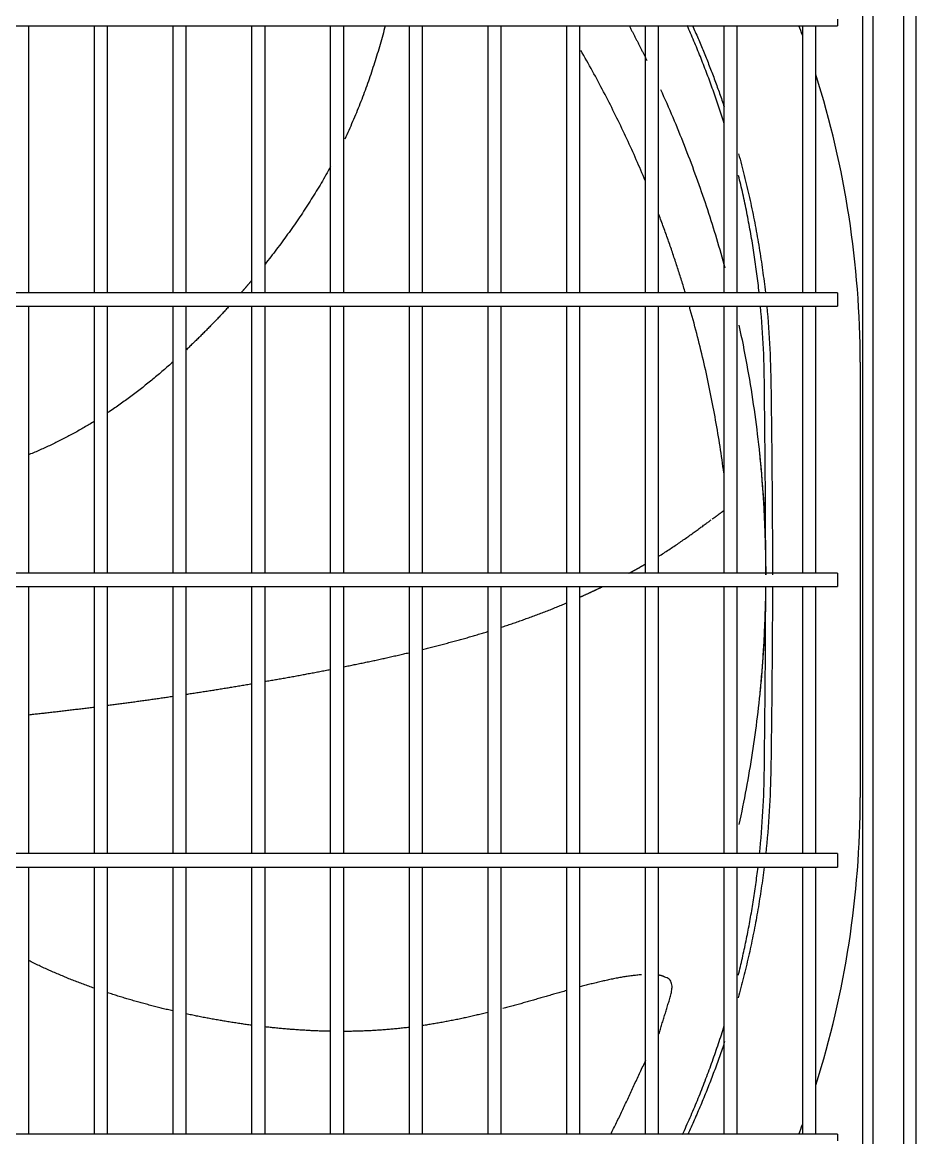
# Model space of a CAD drawing. Header units: millimetres. Extents: x 0 to 504600, y 0 to 118800.
# Drawn here: x 430663.5 to 430930.3, y 47550.8 to 47884 of the extents above; entities that cross this region are included whole.
import ezdxf

# ---------------------------------------------------------------- set-up
doc = ezdxf.new("R2010")
doc.units = ezdxf.units.MM
doc.header["$LTSCALE"] = 200
doc.layers.add('LG-AIRCON', color=240, linetype='Continuous')

# ---------------------------------------------------------------- blocks, each defined once
blk = doc.blocks.new('UXC')
at = {"layer": 'LG-AIRCON', "color": 0}
for p, q in [((371.59, 110.97), (371.59, 650.97)), ((375.12, 650.97), (375.12, 110.97)), ((359.31, 114.82), (359.31, 647.11)), ((362.28, 647.11), (362.28, 114.82)), ((-393.71, 546.5), (351.81, 546.5)), ((110.3, 466.74), (110.3, 546.5)), ((129.8, 546.5), (129.8, 466.74)), ((133.8, 466.74), (133.8, 546.5)), ((153.3, 546.5), (153.3, 466.74)), ((157.3, 466.74), (157.3, 546.5)), ((176.8, 546.5), (176.8, 466.74)), ((180.8, 466.74), (180.8, 546.5)), ((200.3, 546.5), (200.3, 466.74)), ((204.3, 466.74), (204.3, 546.5)), ((223.8, 546.5), (223.8, 466.74)), ((227.8, 466.74), (227.8, 546.5)), ((247.3, 546.5), (247.3, 466.74)), ((251.3, 466.74), (251.3, 546.5)), ((270.8, 546.5), (270.8, 466.75)), ((274.8, 466.75), (274.8, 546.5)), ((294.3, 546.5), (294.3, 466.75)), ((298.3, 466.75), (298.3, 546.5)), ((317.8, 546.5), (317.8, 466.75)), ((321.8, 466.75), (321.8, 546.5)), ((341.3, 546.5), (341.3, 466.75)), ((345.3, 466.75), (345.3, 546.5)), ((351.81, 548.5), (351.81, 546.5)), ((351.81, 466.75), (-393.71, 466.75)), ((351.81, 466.75), (351.81, 464.75)), ((351.81, 464.75), (351.81, 462.75)), ((-393.71, 462.75), (351.81, 462.75)), ((110.3, 383), (110.3, 462.75)), ((129.8, 462.75), (129.8, 383)), ((133.8, 383), (133.8, 462.75)), ((153.3, 462.75), (153.3, 383)), ((157.3, 383), (157.3, 462.75)), ((176.8, 462.75), (176.8, 383)), ((180.8, 383), (180.8, 462.75)), ((200.3, 462.75), (200.3, 383)), ((204.3, 383), (204.3, 462.75)), ((223.8, 462.75), (223.8, 383)), ((227.8, 383), (227.8, 462.75)), ((247.3, 462.75), (247.3, 383)), ((251.3, 383), (251.3, 462.75)), ((270.8, 462.75), (270.8, 383)), ((274.8, 383), (274.8, 462.75)), ((294.3, 462.75), (294.3, 383)), ((298.3, 383), (298.3, 462.75)), ((317.8, 462.75), (317.8, 383)), ((321.8, 383), (321.8, 462.75)), ((341.3, 462.75), (341.3, 383)), ((345.3, 383), (345.3, 462.75)), ((358.55, 446), (358.55, 316)), ((351.81, 383), (-393.71, 383)), ((351.81, 383), (351.81, 381)), ((351.81, 381), (351.81, 379)), ((-393.71, 379), (351.81, 379)), ((110.3, 299.25), (110.3, 379)), ((129.8, 379), (129.8, 299.25)), ((133.8, 299.25), (133.8, 379)), ((153.3, 379), (153.3, 299.25)), ((157.3, 299.25), (157.3, 379)), ((176.8, 379), (176.8, 299.25)), ((180.8, 299.25), (180.8, 379)), ((200.3, 379), (200.3, 299.25)), ((204.3, 299.25), (204.3, 379)), ((223.8, 379), (223.8, 299.25)), ((227.8, 299.25), (227.8, 379)), ((247.3, 379), (247.3, 299.25)), ((251.3, 299.25), (251.3, 379)), ((270.8, 379), (270.8, 299.25)), ((274.8, 299.25), (274.8, 379)), ((294.3, 379), (294.3, 299.25)), ((298.3, 299.25), (298.3, 379)), ((317.8, 379.01), (317.8, 299.26)), ((321.8, 299.26), (321.8, 379.01)), ((341.3, 379), (341.3, 299.25)), ((345.3, 299.25), (345.3, 379)), ((351.81, 299.25), (-393.71, 299.25)), ((351.81, 299.25), (351.81, 297.25)), ((351.81, 297.25), (351.81, 295.25)), ((-393.71, 295.25), (351.81, 295.25)), ((110.3, 215.51), (110.3, 295.26)), ((129.8, 295.26), (129.8, 215.51)), ((133.8, 215.51), (133.8, 295.26)), ((153.3, 295.26), (153.3, 215.51)), ((157.3, 215.51), (157.3, 295.26)), ((176.8, 295.26), (176.8, 215.51)), ((180.8, 215.51), (180.8, 295.26)), ((200.3, 295.26), (200.3, 215.51)), ((204.3, 215.51), (204.3, 295.26)), ((223.8, 295.26), (223.8, 215.51)), ((227.8, 215.51), (227.8, 295.26)), ((247.3, 295.26), (247.3, 215.51)), ((251.3, 215.51), (251.3, 295.26)), ((270.8, 295.25), (270.8, 215.5)), ((274.8, 215.5), (274.8, 295.25)), ((294.3, 295.25), (294.3, 215.5)), ((298.3, 215.5), (298.3, 295.25)), ((317.8, 295.26), (317.8, 215.5)), ((321.8, 215.5), (321.8, 295.26)), ((341.3, 295.25), (341.3, 215.5)), ((345.3, 215.5), (345.3, 295.25)), ((351.81, 215.5), (-393.71, 215.5)), ((351.81, 215.5), (351.81, 213.5))]:
    blk.add_line(p, q, dxfattribs=at)
for points in [[(216.71, 546.48), (216.52, 545.78), (216.33, 545.08), (216.14, 544.39), (215.95, 543.69), (215.75, 542.99), (215.56, 542.3), (215.36, 541.6), (215.16, 540.91), (214.96, 540.22), (214.75, 539.52), (214.55, 538.83), (214.34, 538.14), (214.13, 537.45), (213.91, 536.76), (213.7, 536.07), (213.48, 535.38), (213.26, 534.69), (213.04, 534.01), (212.82, 533.32), (212.59, 532.64), (212.36, 531.95), (212.13, 531.27), (211.9, 530.59), (211.66, 529.91), (211.43, 529.23), (211.18, 528.55), (210.94, 527.87), (210.69, 527.2), (210.45, 526.52), (210.2, 525.85), (209.94, 525.18), (209.68, 524.51), (209.42, 523.84), (209.16, 523.17), (208.9, 522.5), (208.63, 521.84), (208.36, 521.17), (208.09, 520.51), (207.81, 519.85), (207.53, 519.19), (207.25, 518.53), (206.96, 517.87), (206.67, 517.21), (206.38, 516.56), (206.09, 515.91), (205.8, 515.26), (205.5, 514.61), (205.2, 513.96), (204.89, 513.31), (204.59, 512.67)], [(289.51, 546.57), (289.62, 546.36), (289.73, 546.15), (289.84, 545.95), (289.95, 545.74), (290.06, 545.53), (290.17, 545.32), (290.28, 545.12), (290.39, 544.91), (290.5, 544.7), (290.6, 544.49), (290.71, 544.28), (290.82, 544.08), (290.93, 543.87), (291.04, 543.66), (291.15, 543.45), (291.25, 543.24), (291.36, 543.03), (291.47, 542.83), (291.58, 542.62), (291.68, 542.41), (291.79, 542.2), (291.9, 541.99), (292, 541.78), (292.11, 541.57), (292.22, 541.36), (292.32, 541.15), (292.43, 540.95), (292.54, 540.74), (292.64, 540.53), (292.75, 540.32), (292.85, 540.11), (292.96, 539.9), (293.07, 539.69), (293.17, 539.48), (293.28, 539.27), (293.38, 539.06), (293.49, 538.85), (293.59, 538.64), (293.69, 538.43), (293.8, 538.22), (293.9, 538.01), (294.01, 537.8), (294.11, 537.59), (294.22, 537.38), (294.32, 537.17), (294.42, 536.96), (294.53, 536.75), (294.63, 536.54), (294.73, 536.32), (294.84, 536.11)], [(317.96, 517.09), (317.78, 517.7), (317.59, 518.3), (317.4, 518.9), (317.21, 519.5), (317.01, 520.1), (316.82, 520.7), (316.62, 521.3), (316.42, 521.9), (316.23, 522.49), (316.03, 523.09), (315.82, 523.69), (315.62, 524.28), (315.42, 524.88), (315.21, 525.48), (315, 526.07), (314.8, 526.66), (314.59, 527.26), (314.37, 527.85), (314.16, 528.44), (313.95, 529.03), (313.73, 529.63), (313.52, 530.22), (313.3, 530.81), (313.08, 531.4), (312.86, 531.99), (312.63, 532.58), (312.41, 533.16), (312.19, 533.75), (311.96, 534.34), (311.73, 534.93), (311.5, 535.51), (311.27, 536.1), (311.04, 536.68), (310.81, 537.27), (310.57, 537.85), (310.33, 538.43), (310.1, 539.02), (309.86, 539.6), (309.62, 540.18), (309.38, 540.76), (309.13, 541.34), (308.89, 541.92), (308.64, 542.5), (308.4, 543.08), (308.15, 543.66), (307.9, 544.24), (307.65, 544.82), (307.39, 545.39), (307.14, 545.97), (306.88, 546.55)], [(308.45, 546.56), (308.67, 546.08), (308.88, 545.6), (309.09, 545.13), (309.3, 544.65), (309.51, 544.17), (309.71, 543.69), (309.92, 543.21), (310.13, 542.74), (310.33, 542.26), (310.54, 541.78), (310.74, 541.3), (310.94, 540.82), (311.14, 540.33), (311.34, 539.85), (311.54, 539.37), (311.74, 538.89), (311.94, 538.41), (312.13, 537.93), (312.33, 537.44), (312.52, 536.96), (312.72, 536.48), (312.91, 535.99), (313.1, 535.51), (313.29, 535.02), (313.48, 534.54), (313.67, 534.05), (313.86, 533.57), (314.05, 533.08), (314.23, 532.59), (314.42, 532.11), (314.6, 531.62), (314.79, 531.13), (314.97, 530.64), (315.15, 530.15), (315.33, 529.67), (315.51, 529.18), (315.69, 528.69), (315.87, 528.2), (316.05, 527.71), (316.22, 527.22), (316.4, 526.72), (316.57, 526.23), (316.74, 525.74), (316.92, 525.25), (317.09, 524.76), (317.26, 524.26), (317.43, 523.77), (317.6, 523.28), (317.76, 522.78), (317.93, 522.29)], [(294.37, 500.24), (294.04, 501.02), (293.71, 501.79), (293.38, 502.57), (293.05, 503.35), (292.71, 504.13), (292.37, 504.91), (292.03, 505.69), (291.69, 506.47), (291.35, 507.25), (291, 508.03), (290.65, 508.81), (290.3, 509.59), (289.94, 510.37), (289.58, 511.15), (289.23, 511.93), (288.86, 512.71), (288.5, 513.49), (288.13, 514.27), (287.76, 515.05), (287.39, 515.83), (287.02, 516.61), (286.64, 517.39), (286.26, 518.17), (285.88, 518.95), (285.5, 519.73), (285.11, 520.51), (284.72, 521.29), (284.33, 522.07), (283.94, 522.85), (283.54, 523.63), (283.14, 524.41), (282.74, 525.19), (282.34, 525.96), (281.93, 526.74), (281.53, 527.52), (281.11, 528.3), (280.7, 529.07), (280.29, 529.85), (279.87, 530.63), (279.45, 531.41), (279.02, 532.18), (278.6, 532.96), (278.17, 533.73), (277.74, 534.51), (277.31, 535.28), (276.87, 536.06), (276.43, 536.83), (275.99, 537.61), (275.55, 538.38), (275.11, 539.15)], [(298.91, 527.48), (299.38, 526.45), (299.84, 525.42), (300.3, 524.38), (300.76, 523.34), (301.21, 522.31), (301.66, 521.27), (302.11, 520.22), (302.56, 519.18), (303, 518.14), (303.44, 517.09), (303.87, 516.04), (304.3, 515), (304.73, 513.95), (305.15, 512.89), (305.57, 511.84), (305.99, 510.79), (306.4, 509.73), (306.81, 508.68), (307.22, 507.62), (307.62, 506.56), (308.02, 505.5), (308.42, 504.44), (308.81, 503.37), (309.2, 502.31), (309.59, 501.24), (309.97, 500.17), (310.35, 499.11), (310.73, 498.04), (311.1, 496.97), (311.47, 495.89), (311.84, 494.82), (312.2, 493.75), (312.56, 492.67), (312.91, 491.59), (313.26, 490.52), (313.61, 489.44), (313.96, 488.36), (314.3, 487.28), (314.63, 486.19), (314.97, 485.11), (315.3, 484.03), (315.63, 482.94), (315.95, 481.85), (316.27, 480.77), (316.59, 479.68), (316.9, 478.59), (317.21, 477.5), (317.52, 476.41), (317.82, 475.31), (318.12, 474.22)], [(322.22, 508.27), (322.44, 507.46), (322.66, 506.64), (322.88, 505.83), (323.09, 505.01), (323.31, 504.2), (323.52, 503.38), (323.73, 502.56), (323.93, 501.74), (324.13, 500.93), (324.33, 500.1), (324.53, 499.28), (324.73, 498.46), (324.92, 497.64), (325.11, 496.81), (325.3, 495.99), (325.48, 495.16), (325.67, 494.33), (325.85, 493.5), (326.03, 492.67), (326.2, 491.84), (326.37, 491.01), (326.54, 490.18), (326.71, 489.35), (326.88, 488.51), (327.04, 487.68), (327.2, 486.85), (327.36, 486.01), (327.51, 485.18), (327.66, 484.35), (327.81, 483.51), (327.96, 482.68), (328.1, 481.85), (328.24, 481.01), (328.38, 480.18), (328.51, 479.34), (328.64, 478.51), (328.77, 477.67), (328.9, 476.84), (329.03, 476), (329.15, 475.17), (329.27, 474.33), (329.38, 473.5), (329.5, 472.66), (329.61, 471.82), (329.72, 470.99), (329.82, 470.15), (329.93, 469.31), (330.03, 468.48), (330.13, 467.64), (330.22, 466.8)], [(200.37, 504.44), (200.03, 503.82), (199.69, 503.2), (199.34, 502.58), (198.99, 501.96), (198.64, 501.35), (198.29, 500.73), (197.93, 500.12), (197.58, 499.51), (197.22, 498.9), (196.85, 498.3), (196.49, 497.69), (196.12, 497.09), (195.75, 496.49), (195.38, 495.89), (195.01, 495.29), (194.63, 494.69), (194.26, 494.1), (193.88, 493.51), (193.5, 492.91), (193.11, 492.33), (192.73, 491.74), (192.34, 491.15), (191.95, 490.56), (191.56, 489.98), (191.17, 489.4), (190.78, 488.82), (190.38, 488.24), (189.98, 487.66), (189.58, 487.09), (189.18, 486.51), (188.78, 485.94), (188.37, 485.37), (187.97, 484.8), (187.56, 484.23), (187.15, 483.66), (186.74, 483.1), (186.32, 482.54), (185.91, 481.97), (185.49, 481.41), (185.08, 480.85), (184.66, 480.3), (184.24, 479.74), (183.81, 479.18), (183.39, 478.63), (182.96, 478.08), (182.54, 477.53), (182.11, 476.98), (181.68, 476.43), (181.25, 475.88), (180.82, 475.34)], [(328.37, 466.82), (328.29, 467.52), (328.21, 468.22), (328.13, 468.93), (328.05, 469.63), (327.96, 470.33), (327.88, 471.04), (327.79, 471.74), (327.7, 472.44), (327.61, 473.15), (327.51, 473.85), (327.42, 474.55), (327.32, 475.26), (327.22, 475.96), (327.12, 476.66), (327.01, 477.36), (326.91, 478.07), (326.8, 478.77), (326.69, 479.47), (326.58, 480.17), (326.47, 480.87), (326.35, 481.58), (326.24, 482.28), (326.12, 482.98), (326, 483.68), (325.88, 484.38), (325.75, 485.08), (325.63, 485.79), (325.5, 486.49), (325.37, 487.19), (325.23, 487.89), (325.1, 488.59), (324.97, 489.29), (324.83, 489.99), (324.69, 490.69), (324.55, 491.39), (324.4, 492.09), (324.26, 492.79), (324.11, 493.49), (323.96, 494.18), (323.81, 494.88), (323.66, 495.58), (323.5, 496.27), (323.35, 496.97), (323.19, 497.66), (323.03, 498.35), (322.87, 499.05), (322.71, 499.74), (322.54, 500.43), (322.38, 501.12), (322.21, 501.81)], [(306.34, 466.74), (306.2, 467.2), (306.06, 467.66), (305.92, 468.13), (305.78, 468.59), (305.64, 469.05), (305.5, 469.52), (305.35, 469.98), (305.21, 470.44), (305.06, 470.91), (304.92, 471.37), (304.77, 471.84), (304.62, 472.3), (304.47, 472.77), (304.32, 473.24), (304.17, 473.7), (304.02, 474.17), (303.87, 474.63), (303.72, 475.1), (303.57, 475.57), (303.41, 476.03), (303.26, 476.5), (303.1, 476.97), (302.94, 477.43), (302.79, 477.9), (302.63, 478.37), (302.47, 478.84), (302.31, 479.3), (302.15, 479.77), (301.99, 480.24), (301.83, 480.71), (301.66, 481.18), (301.5, 481.65), (301.33, 482.12), (301.17, 482.59), (301, 483.05), (300.84, 483.52), (300.67, 483.99), (300.5, 484.46), (300.33, 484.93), (300.16, 485.4), (299.99, 485.87), (299.81, 486.34), (299.64, 486.81), (299.47, 487.28), (299.29, 487.76), (299.12, 488.23), (298.94, 488.7), (298.76, 489.17), (298.59, 489.64), (298.41, 490.11)], [(176.86, 470.5), (176.8, 470.42), (176.73, 470.35), (176.67, 470.27), (176.6, 470.19), (176.54, 470.12), (176.48, 470.04), (176.41, 469.97), (176.35, 469.89), (176.28, 469.81), (176.22, 469.74), (176.15, 469.66), (176.09, 469.59), (176.03, 469.51), (175.96, 469.44), (175.9, 469.36), (175.83, 469.28), (175.77, 469.21), (175.7, 469.13), (175.64, 469.06), (175.58, 468.98), (175.51, 468.91), (175.45, 468.83), (175.38, 468.75), (175.32, 468.68), (175.25, 468.6), (175.19, 468.53), (175.12, 468.45), (175.06, 468.38), (174.99, 468.3), (174.93, 468.23), (174.86, 468.15), (174.8, 468.08), (174.73, 468), (174.67, 467.92), (174.6, 467.85), (174.54, 467.77), (174.48, 467.7), (174.41, 467.62), (174.35, 467.55), (174.28, 467.47), (174.22, 467.4), (174.15, 467.32), (174.08, 467.25), (174.02, 467.17), (173.95, 467.1), (173.89, 467.02), (173.82, 466.95), (173.76, 466.87), (173.69, 466.8), (173.63, 466.72)], [(170.05, 462.71), (169.8, 462.44), (169.56, 462.17), (169.31, 461.91), (169.06, 461.64), (168.81, 461.37), (168.57, 461.1), (168.32, 460.84), (168.07, 460.57), (167.82, 460.3), (167.57, 460.04), (167.32, 459.77), (167.07, 459.51), (166.82, 459.25), (166.57, 458.98), (166.32, 458.72), (166.07, 458.46), (165.82, 458.19), (165.57, 457.93), (165.32, 457.67), (165.06, 457.41), (164.81, 457.15), (164.56, 456.89), (164.3, 456.63), (164.05, 456.37), (163.79, 456.11), (163.54, 455.85), (163.28, 455.59), (163.03, 455.33), (162.77, 455.07), (162.52, 454.82), (162.26, 454.56), (162, 454.3), (161.74, 454.05), (161.49, 453.79), (161.23, 453.54), (160.97, 453.28), (160.71, 453.03), (160.45, 452.77), (160.19, 452.52), (159.93, 452.27), (159.67, 452.01), (159.41, 451.76), (159.15, 451.51), (158.89, 451.26), (158.62, 451.01), (158.36, 450.76), (158.1, 450.51), (157.83, 450.26), (157.57, 450.01), (157.31, 449.76)], [(317.82, 412.95), (317.69, 413.93), (317.56, 414.92), (317.42, 415.9), (317.28, 416.88), (317.13, 417.87), (316.99, 418.85), (316.84, 419.83), (316.69, 420.82), (316.53, 421.8), (316.38, 422.78), (316.22, 423.77), (316.05, 424.75), (315.89, 425.73), (315.72, 426.72), (315.55, 427.7), (315.38, 428.69), (315.2, 429.68), (315.02, 430.66), (314.84, 431.65), (314.66, 432.64), (314.47, 433.63), (314.28, 434.62), (314.08, 435.61), (313.88, 436.6), (313.68, 437.59), (313.48, 438.58), (313.27, 439.58), (313.06, 440.57), (312.84, 441.57), (312.62, 442.56), (312.4, 443.56), (312.18, 444.56), (311.95, 445.56), (311.71, 446.56), (311.48, 447.56), (311.24, 448.56), (311, 449.57), (310.75, 450.57), (310.5, 451.58), (310.25, 452.59), (309.99, 453.59), (309.73, 454.6), (309.47, 455.61), (309.2, 456.63), (308.93, 457.64), (308.65, 458.65), (308.37, 459.67), (308.09, 460.68), (307.81, 461.7), (307.52, 462.72)], [(330.35, 382.49), (330.35, 384.1), (330.34, 385.71), (330.34, 387.32), (330.33, 388.92), (330.33, 390.53), (330.32, 392.14), (330.31, 393.75), (330.31, 395.35), (330.3, 396.96), (330.29, 398.57), (330.28, 400.18), (330.27, 401.78), (330.26, 403.39), (330.25, 405), (330.24, 406.61), (330.23, 408.21), (330.22, 409.82), (330.21, 411.43), (330.19, 413.03), (330.18, 414.64), (330.17, 416.25), (330.15, 417.85), (330.14, 419.46), (330.12, 421.07), (330.1, 422.68), (330.09, 424.28), (330.07, 425.89), (330.05, 427.5), (330.04, 429.1), (330.02, 430.71), (330.01, 432.32), (329.99, 433.92), (329.97, 435.53), (329.96, 437.14), (329.94, 438.74), (329.92, 440.35), (329.89, 441.96), (329.86, 443.56), (329.82, 445.17), (329.77, 446.77), (329.72, 448.38), (329.65, 449.98), (329.58, 451.59), (329.49, 453.19), (329.4, 454.79), (329.29, 456.39), (329.18, 458), (329.05, 459.6), (328.92, 461.2), (328.77, 462.8)], [(330.64, 462.78), (330.79, 461.18), (330.94, 459.58), (331.07, 457.98), (331.19, 456.38), (331.3, 454.78), (331.4, 453.18), (331.49, 451.58), (331.57, 449.98), (331.64, 448.37), (331.7, 446.77), (331.75, 445.17), (331.8, 443.56), (331.84, 441.96), (331.87, 440.35), (331.89, 438.74), (331.92, 437.14), (331.94, 435.53), (331.96, 433.92), (331.98, 432.32), (331.99, 430.71), (332.01, 429.1), (332.03, 427.5), (332.05, 425.89), (332.07, 424.28), (332.09, 422.68), (332.11, 421.07), (332.12, 419.46), (332.14, 417.86), (332.16, 416.25), (332.17, 414.64), (332.19, 413.04), (332.2, 411.43), (332.22, 409.82), (332.23, 408.22), (332.24, 406.61), (332.25, 405), (332.26, 403.39), (332.27, 401.79), (332.28, 400.18), (332.29, 398.57), (332.3, 396.97), (332.31, 395.36), (332.31, 393.75), (332.32, 392.14), (332.33, 390.54), (332.33, 388.93), (332.34, 387.32), (332.34, 385.71), (332.35, 384.11), (332.35, 382.5)], [(322.31, 457.08), (322.63, 455.61), (322.94, 454.14), (323.25, 452.66), (323.55, 451.19), (323.84, 449.72), (324.12, 448.24), (324.4, 446.76), (324.68, 445.28), (324.94, 443.8), (325.2, 442.32), (325.46, 440.84), (325.7, 439.36), (325.94, 437.87), (326.18, 436.39), (326.41, 434.9), (326.63, 433.42), (326.84, 431.93), (327.05, 430.44), (327.26, 428.95), (327.45, 427.46), (327.64, 425.97), (327.82, 424.48), (328, 422.99), (328.17, 421.49), (328.33, 420), (328.49, 418.51), (328.64, 417.01), (328.79, 415.51), (328.93, 414.02), (329.06, 412.52), (329.19, 411.02), (329.31, 409.53), (329.42, 408.03), (329.53, 406.53), (329.63, 405.03), (329.73, 403.53), (329.81, 402.03), (329.89, 400.53), (329.97, 399.03), (330.03, 397.53), (330.09, 396.02), (330.13, 394.52), (330.18, 393.02), (330.21, 391.52), (330.24, 390.02), (330.27, 388.51), (330.29, 387.01), (330.31, 385.51), (330.33, 384), (330.35, 382.5)], [(153.34, 446.12), (152.97, 445.8), (152.6, 445.47), (152.23, 445.14), (151.86, 444.82), (151.49, 444.49), (151.11, 444.17), (150.74, 443.84), (150.37, 443.52), (149.99, 443.2), (149.61, 442.88), (149.24, 442.56), (148.86, 442.24), (148.48, 441.93), (148.1, 441.61), (147.72, 441.3), (147.34, 440.98), (146.96, 440.67), (146.58, 440.36), (146.19, 440.04), (145.81, 439.73), (145.42, 439.43), (145.04, 439.12), (144.65, 438.81), (144.26, 438.51), (143.88, 438.2), (143.49, 437.9), (143.1, 437.59), (142.71, 437.29), (142.31, 436.99), (141.92, 436.69), (141.53, 436.4), (141.13, 436.1), (140.74, 435.8), (140.34, 435.51), (139.95, 435.22), (139.55, 434.92), (139.15, 434.63), (138.75, 434.34), (138.35, 434.05), (137.95, 433.77), (137.54, 433.48), (137.14, 433.2), (136.74, 432.91), (136.33, 432.63), (135.93, 432.35), (135.52, 432.07), (135.11, 431.79), (134.7, 431.52), (134.29, 431.24), (133.88, 430.97)], [(129.8, 428.35), (129.43, 428.12), (129.06, 427.89), (128.69, 427.66), (128.32, 427.44), (127.94, 427.21), (127.57, 426.99), (127.19, 426.77), (126.82, 426.55), (126.44, 426.33), (126.06, 426.11), (125.69, 425.9), (125.31, 425.68), (124.93, 425.47), (124.55, 425.25), (124.17, 425.04), (123.79, 424.83), (123.4, 424.62), (123.02, 424.42), (122.64, 424.21), (122.25, 424), (121.87, 423.8), (121.48, 423.6), (121.1, 423.39), (120.71, 423.19), (120.32, 423), (119.93, 422.8), (119.54, 422.6), (119.15, 422.41), (118.76, 422.21), (118.37, 422.02), (117.98, 421.83), (117.59, 421.64), (117.2, 421.45), (116.8, 421.27), (116.41, 421.08), (116.01, 420.9), (115.62, 420.71), (115.22, 420.53), (114.82, 420.35), (114.42, 420.17), (114.02, 420), (113.62, 419.82), (113.22, 419.65), (112.82, 419.47), (112.42, 419.3), (112.02, 419.13), (111.62, 418.96), (111.21, 418.8), (110.81, 418.63), (110.41, 418.47)], [(328.46, 418.8), (328.54, 418.03), (328.62, 417.27), (328.69, 416.5), (328.76, 415.74), (328.83, 414.97), (328.9, 414.21), (328.97, 413.45), (329.03, 412.69), (329.1, 411.93), (329.16, 411.16), (329.22, 410.4), (329.28, 409.64), (329.33, 408.88), (329.39, 408.12), (329.44, 407.36), (329.49, 406.6), (329.54, 405.84), (329.59, 405.08), (329.63, 404.32), (329.68, 403.56), (329.72, 402.8), (329.76, 402.05), (329.8, 401.29), (329.84, 400.54), (329.87, 399.78), (329.91, 399.03), (329.94, 398.28), (329.97, 397.54), (330, 396.8), (330.03, 396.06), (330.06, 395.32), (330.08, 394.59), (330.11, 393.87), (330.13, 393.14), (330.15, 392.42), (330.17, 391.71), (330.19, 390.99), (330.21, 390.28), (330.23, 389.57), (330.24, 388.87), (330.26, 388.16), (330.27, 387.46), (330.29, 386.75), (330.3, 386.05), (330.31, 385.37), (330.32, 384.7), (330.33, 384.07), (330.34, 383.49), (330.35, 382.98), (330.35, 382.53)], [(314.37, 399.17), (314.47, 399.24), (314.56, 399.3), (314.66, 399.37), (314.75, 399.44), (314.84, 399.5), (314.93, 399.57), (315.02, 399.63), (315.1, 399.69), (315.19, 399.76), (315.27, 399.82), (315.36, 399.88), (315.44, 399.94), (315.52, 400), (315.6, 400.06), (315.68, 400.12), (315.76, 400.18), (315.84, 400.24), (315.91, 400.3), (315.99, 400.36), (316.06, 400.42), (316.14, 400.47), (316.21, 400.53), (316.28, 400.58), (316.35, 400.64), (316.42, 400.69), (316.48, 400.74), (316.55, 400.79), (316.62, 400.84), (316.68, 400.89), (316.74, 400.94), (316.81, 400.98), (316.87, 401.03), (316.93, 401.07), (316.99, 401.11), (317.05, 401.15), (317.1, 401.19), (317.16, 401.23), (317.21, 401.27), (317.27, 401.3), (317.32, 401.34), (317.37, 401.38), (317.43, 401.41), (317.48, 401.45), (317.53, 401.48), (317.58, 401.52), (317.62, 401.55), (317.67, 401.59), (317.72, 401.63), (317.76, 401.66), (317.81, 401.7)], [(298.3, 388.05), (298.7, 388.29), (299.09, 388.53), (299.48, 388.78), (299.87, 389.02), (300.25, 389.27), (300.63, 389.51), (301.01, 389.76), (301.39, 390), (301.77, 390.25), (302.14, 390.49), (302.51, 390.74), (302.88, 390.99), (303.25, 391.23), (303.61, 391.48), (303.97, 391.72), (304.32, 391.96), (304.67, 392.21), (305.02, 392.45), (305.37, 392.69), (305.72, 392.93), (306.06, 393.17), (306.4, 393.41), (306.73, 393.65), (307.06, 393.88), (307.38, 394.11), (307.7, 394.34), (308.02, 394.57), (308.34, 394.8), (308.66, 395.03), (308.97, 395.25), (309.26, 395.46), (309.56, 395.68), (309.85, 395.89), (310.15, 396.1), (310.44, 396.32), (310.72, 396.52), (310.98, 396.71), (311.24, 396.9), (311.52, 397.1), (311.79, 397.3), (312.05, 397.48), (312.28, 397.65), (312.51, 397.82), (312.77, 398.01), (313.02, 398.19), (313.23, 398.34), (313.43, 398.49), (313.65, 398.65), (313.87, 398.81), (314.09, 398.96)], [(289.45, 382.98), (289.55, 383.03), (289.65, 383.08), (289.75, 383.14), (289.84, 383.19), (289.94, 383.24), (290.04, 383.3), (290.14, 383.35), (290.24, 383.4), (290.34, 383.46), (290.43, 383.51), (290.53, 383.56), (290.63, 383.62), (290.73, 383.67), (290.83, 383.72), (290.93, 383.78), (291.03, 383.83), (291.12, 383.88), (291.22, 383.94), (291.32, 383.99), (291.42, 384.05), (291.52, 384.1), (291.62, 384.15), (291.71, 384.21), (291.81, 384.26), (291.91, 384.32), (292.01, 384.37), (292.11, 384.42), (292.2, 384.48), (292.3, 384.53), (292.4, 384.59), (292.5, 384.64), (292.59, 384.7), (292.69, 384.75), (292.79, 384.81), (292.88, 384.86), (292.98, 384.91), (293.08, 384.97), (293.17, 385.02), (293.27, 385.08), (293.37, 385.13), (293.46, 385.19), (293.56, 385.24), (293.65, 385.29), (293.75, 385.35), (293.84, 385.4), (293.94, 385.46), (294.03, 385.51), (294.13, 385.57), (294.22, 385.62), (294.32, 385.68)], [(274.76, 375.82), (274.9, 375.88), (275.03, 375.94), (275.17, 376), (275.31, 376.07), (275.45, 376.13), (275.59, 376.19), (275.73, 376.25), (275.87, 376.32), (276.01, 376.38), (276.15, 376.44), (276.29, 376.51), (276.43, 376.57), (276.57, 376.63), (276.7, 376.7), (276.84, 376.76), (276.98, 376.82), (277.12, 376.89), (277.26, 376.95), (277.4, 377.01), (277.54, 377.08), (277.68, 377.14), (277.82, 377.21), (277.96, 377.27), (278.1, 377.33), (278.24, 377.4), (278.37, 377.46), (278.51, 377.53), (278.65, 377.59), (278.79, 377.66), (278.92, 377.72), (279.06, 377.78), (279.2, 377.85), (279.34, 377.91), (279.47, 377.98), (279.61, 378.04), (279.74, 378.1), (279.88, 378.17), (280.01, 378.23), (280.15, 378.3), (280.28, 378.36), (280.42, 378.42), (280.55, 378.49), (280.69, 378.55), (280.82, 378.62), (280.95, 378.68), (281.09, 378.74), (281.22, 378.81), (281.35, 378.87), (281.49, 378.94), (281.62, 379)], [(330.3, 378.77), (330.29, 378.16), (330.27, 377.54), (330.26, 376.93), (330.25, 376.31), (330.23, 375.69), (330.22, 375.08), (330.2, 374.45), (330.19, 373.83), (330.17, 373.2), (330.15, 372.58), (330.13, 371.95), (330.11, 371.31), (330.09, 370.68), (330.07, 370.04), (330.05, 369.4), (330.02, 368.76), (330, 368.11), (329.97, 367.46), (329.94, 366.81), (329.91, 366.15), (329.88, 365.5), (329.85, 364.84), (329.82, 364.18), (329.79, 363.52), (329.75, 362.86), (329.72, 362.2), (329.68, 361.53), (329.64, 360.87), (329.6, 360.2), (329.56, 359.54), (329.52, 358.87), (329.48, 358.21), (329.43, 357.54), (329.39, 356.88), (329.34, 356.21), (329.29, 355.55), (329.24, 354.88), (329.19, 354.22), (329.13, 353.55), (329.08, 352.89), (329.02, 352.22), (328.97, 351.56), (328.91, 350.89), (328.85, 350.22), (328.79, 349.55), (328.73, 348.89), (328.66, 348.22), (328.6, 347.55), (328.53, 346.88), (328.46, 346.21)], [(328.48, 299.23), (328.64, 300.81), (328.79, 302.39), (328.93, 303.97), (329.06, 305.55), (329.19, 307.13), (329.3, 308.72), (329.4, 310.3), (329.5, 311.88), (329.58, 313.47), (329.65, 315.05), (329.72, 316.64), (329.77, 318.22), (329.82, 319.81), (329.86, 321.39), (329.89, 322.98), (329.92, 324.57), (329.94, 326.16), (329.96, 327.74), (329.97, 329.33), (329.99, 330.92), (330, 332.5), (330.02, 334.09), (330.04, 335.68), (330.05, 337.27), (330.07, 338.85), (330.08, 340.44), (330.1, 342.03), (330.12, 343.61), (330.13, 345.2), (330.15, 346.79), (330.16, 348.38), (330.18, 349.96), (330.19, 351.55), (330.2, 353.14), (330.22, 354.72), (330.23, 356.31), (330.24, 357.9), (330.25, 359.49), (330.26, 361.07), (330.27, 362.66), (330.28, 364.25), (330.29, 365.83), (330.3, 367.42), (330.3, 369.01), (330.31, 370.6), (330.32, 372.18), (330.32, 373.77), (330.33, 375.36), (330.34, 376.95), (330.34, 378.53)], [(332.34, 379), (332.34, 377.4), (332.33, 375.81), (332.33, 374.21), (332.32, 372.61), (332.31, 371.02), (332.31, 369.42), (332.3, 367.83), (332.29, 366.23), (332.28, 364.63), (332.27, 363.04), (332.26, 361.44), (332.25, 359.85), (332.24, 358.25), (332.23, 356.65), (332.21, 355.06), (332.2, 353.46), (332.19, 351.87), (332.17, 350.27), (332.16, 348.67), (332.14, 347.08), (332.12, 345.48), (332.11, 343.89), (332.09, 342.29), (332.07, 340.69), (332.05, 339.1), (332.03, 337.5), (332.01, 335.91), (331.99, 334.31), (331.98, 332.71), (331.96, 331.12), (331.94, 329.52), (331.92, 327.93), (331.9, 326.33), (331.87, 324.74), (331.84, 323.14), (331.8, 321.54), (331.76, 319.95), (331.71, 318.35), (331.65, 316.76), (331.58, 315.16), (331.5, 313.57), (331.41, 311.97), (331.31, 310.38), (331.2, 308.79), (331.08, 307.19), (330.95, 305.6), (330.81, 304.01), (330.66, 302.41), (330.5, 300.82), (330.34, 299.23)], [(251.29, 366.84), (251.7, 366.98), (252.1, 367.11), (252.5, 367.24), (252.91, 367.37), (253.31, 367.51), (253.71, 367.64), (254.11, 367.78), (254.51, 367.91), (254.9, 368.05), (255.3, 368.18), (255.7, 368.32), (256.09, 368.46), (256.48, 368.59), (256.88, 368.73), (257.27, 368.87), (257.66, 369.01), (258.05, 369.15), (258.44, 369.29), (258.84, 369.43), (259.23, 369.57), (259.62, 369.71), (260.01, 369.86), (260.41, 370), (260.8, 370.15), (261.2, 370.29), (261.59, 370.44), (261.99, 370.59), (262.39, 370.74), (262.79, 370.89), (263.19, 371.04), (263.58, 371.19), (263.98, 371.35), (264.37, 371.5), (264.76, 371.65), (265.15, 371.8), (265.54, 371.96), (265.92, 372.11), (266.31, 372.26), (266.69, 372.41), (267.07, 372.57), (267.45, 372.72), (267.83, 372.87), (268.2, 373.03), (268.58, 373.18), (268.96, 373.34), (269.33, 373.49), (269.71, 373.65), (270.08, 373.8), (270.45, 373.96), (270.82, 374.11)], [(330.28, 375.42), (330.25, 374.06), (330.22, 372.7), (330.18, 371.34), (330.13, 369.98), (330.08, 368.62), (330.02, 367.26), (329.96, 365.9), (329.89, 364.54), (329.82, 363.18), (329.74, 361.82), (329.66, 360.46), (329.57, 359.1), (329.47, 357.74), (329.38, 356.39), (329.27, 355.03), (329.16, 353.67), (329.05, 352.31), (328.93, 350.96), (328.8, 349.6), (328.67, 348.25), (328.54, 346.89), (328.39, 345.54), (328.25, 344.19), (328.1, 342.83), (327.94, 341.48), (327.78, 340.13), (327.61, 338.78), (327.44, 337.43), (327.26, 336.08), (327.08, 334.73), (326.89, 333.38), (326.69, 332.03), (326.49, 330.69), (326.29, 329.34), (326.08, 328), (325.87, 326.65), (325.65, 325.31), (325.42, 323.97), (325.19, 322.62), (324.96, 321.28), (324.71, 319.94), (324.47, 318.6), (324.22, 317.27), (323.96, 315.93), (323.7, 314.59), (323.43, 313.26), (323.16, 311.92), (322.88, 310.59), (322.6, 309.26), (322.31, 307.93)], [(227.81, 360.23), (228.2, 360.33), (228.59, 360.42), (228.98, 360.52), (229.37, 360.62), (229.77, 360.72), (230.16, 360.82), (230.55, 360.91), (230.95, 361.01), (231.35, 361.12), (231.74, 361.22), (232.14, 361.32), (232.54, 361.42), (232.94, 361.53), (233.35, 361.63), (233.75, 361.73), (234.15, 361.84), (234.55, 361.94), (234.94, 362.05), (235.34, 362.15), (235.73, 362.26), (236.12, 362.36), (236.51, 362.47), (236.9, 362.57), (237.29, 362.68), (237.68, 362.78), (238.07, 362.89), (238.45, 363), (238.84, 363.1), (239.22, 363.21), (239.6, 363.32), (239.99, 363.43), (240.37, 363.53), (240.75, 363.64), (241.13, 363.75), (241.52, 363.86), (241.9, 363.97), (242.28, 364.08), (242.66, 364.19), (243.03, 364.3), (243.41, 364.41), (243.79, 364.52), (244.17, 364.63), (244.55, 364.75), (244.93, 364.86), (245.32, 364.97), (245.7, 365.09), (246.08, 365.21), (246.47, 365.32), (246.86, 365.44), (247.24, 365.56)], [(204.32, 355.05), (204.72, 355.13), (205.11, 355.21), (205.51, 355.29), (205.9, 355.37), (206.3, 355.45), (206.69, 355.53), (207.08, 355.61), (207.47, 355.69), (207.86, 355.77), (208.24, 355.85), (208.63, 355.93), (209.02, 356.01), (209.4, 356.09), (209.79, 356.17), (210.17, 356.25), (210.56, 356.33), (210.95, 356.41), (211.33, 356.49), (211.72, 356.57), (212.1, 356.66), (212.48, 356.74), (212.87, 356.82), (213.25, 356.9), (213.63, 356.98), (214.02, 357.07), (214.4, 357.15), (214.79, 357.23), (215.17, 357.32), (215.56, 357.4), (215.95, 357.49), (216.34, 357.57), (216.73, 357.66), (217.12, 357.75), (217.52, 357.83), (217.91, 357.92), (218.31, 358.01), (218.71, 358.1), (219.1, 358.19), (219.5, 358.28), (219.89, 358.37), (220.28, 358.46), (220.67, 358.54), (221.06, 358.63), (221.45, 358.72), (221.83, 358.81), (222.22, 358.9), (222.6, 358.99), (222.98, 359.08), (223.37, 359.17), (223.75, 359.26)], [(180.8, 350.67), (181.19, 350.74), (181.57, 350.81), (181.96, 350.87), (182.34, 350.94), (182.73, 351.01), (183.11, 351.07), (183.5, 351.14), (183.88, 351.21), (184.27, 351.28), (184.65, 351.35), (185.04, 351.42), (185.43, 351.49), (185.82, 351.55), (186.21, 351.62), (186.61, 351.7), (187, 351.77), (187.4, 351.84), (187.8, 351.91), (188.2, 351.98), (188.6, 352.05), (189, 352.13), (189.4, 352.2), (189.8, 352.27), (190.2, 352.35), (190.59, 352.42), (190.99, 352.49), (191.38, 352.56), (191.78, 352.64), (192.17, 352.71), (192.56, 352.78), (192.95, 352.85), (193.33, 352.93), (193.72, 353), (194.11, 353.07), (194.5, 353.14), (194.88, 353.22), (195.27, 353.29), (195.66, 353.36), (196.04, 353.44), (196.43, 353.51), (196.82, 353.58), (197.2, 353.66), (197.59, 353.73), (197.97, 353.8), (198.36, 353.88), (198.74, 353.95), (199.13, 354.03), (199.51, 354.1), (199.9, 354.18), (200.29, 354.25)], [(157.31, 346.86), (157.7, 346.92), (158.08, 346.98), (158.47, 347.03), (158.86, 347.09), (159.25, 347.15), (159.63, 347.21), (160.02, 347.27), (160.41, 347.33), (160.8, 347.39), (161.19, 347.45), (161.57, 347.51), (161.96, 347.57), (162.35, 347.63), (162.74, 347.69), (163.13, 347.75), (163.52, 347.82), (163.91, 347.88), (164.3, 347.94), (164.69, 348), (165.08, 348.06), (165.47, 348.12), (165.86, 348.19), (166.25, 348.25), (166.64, 348.31), (167.03, 348.37), (167.42, 348.44), (167.81, 348.5), (168.2, 348.56), (168.59, 348.62), (168.98, 348.69), (169.37, 348.75), (169.76, 348.81), (170.15, 348.88), (170.54, 348.94), (170.93, 349.01), (171.33, 349.07), (171.72, 349.14), (172.11, 349.2), (172.5, 349.26), (172.89, 349.33), (173.28, 349.39), (173.67, 349.46), (174.07, 349.52), (174.46, 349.59), (174.85, 349.66), (175.24, 349.72), (175.63, 349.79), (176.02, 349.85), (176.42, 349.92), (176.81, 349.99)], [(133.8, 343.55), (134.18, 343.6), (134.56, 343.65), (134.95, 343.7), (135.33, 343.75), (135.71, 343.8), (136.1, 343.85), (136.48, 343.9), (136.87, 343.96), (137.25, 344.01), (137.64, 344.06), (138.03, 344.11), (138.41, 344.16), (138.8, 344.21), (139.19, 344.26), (139.57, 344.32), (139.96, 344.37), (140.35, 344.42), (140.74, 344.47), (141.13, 344.53), (141.52, 344.58), (141.91, 344.63), (142.3, 344.69), (142.69, 344.74), (143.08, 344.8), (143.47, 344.85), (143.86, 344.91), (144.25, 344.96), (144.64, 345.01), (145.03, 345.07), (145.42, 345.12), (145.81, 345.18), (146.21, 345.23), (146.6, 345.29), (146.99, 345.34), (147.38, 345.4), (147.78, 345.46), (148.17, 345.51), (148.56, 345.57), (148.96, 345.62), (149.35, 345.68), (149.75, 345.74), (150.14, 345.8), (150.54, 345.85), (150.93, 345.91), (151.33, 345.97), (151.72, 346.03), (152.12, 346.08), (152.51, 346.14), (152.91, 346.2), (153.3, 346.26)], [(110.27, 340.75), (110.64, 340.79), (111.02, 340.83), (111.39, 340.88), (111.77, 340.92), (112.14, 340.96), (112.52, 341), (112.9, 341.04), (113.28, 341.08), (113.66, 341.12), (114.04, 341.17), (114.42, 341.21), (114.8, 341.25), (115.18, 341.3), (115.57, 341.34), (115.95, 341.39), (116.33, 341.43), (116.72, 341.47), (117.11, 341.52), (117.49, 341.56), (117.88, 341.6), (118.27, 341.65), (118.66, 341.69), (119.05, 341.74), (119.44, 341.79), (119.83, 341.83), (120.22, 341.88), (120.61, 341.92), (121.01, 341.97), (121.4, 342.02), (121.79, 342.06), (122.19, 342.11), (122.58, 342.16), (122.98, 342.2), (123.37, 342.25), (123.77, 342.3), (124.17, 342.35), (124.57, 342.39), (124.97, 342.44), (125.37, 342.49), (125.76, 342.54), (126.17, 342.59), (126.57, 342.64), (126.97, 342.69), (127.37, 342.74), (127.77, 342.79), (128.17, 342.84), (128.58, 342.89), (128.98, 342.94), (129.39, 342.99), (129.79, 343.04)], [(329.87, 295.21), (329.77, 294.42), (329.67, 293.62), (329.56, 292.83), (329.46, 292.04), (329.35, 291.25), (329.24, 290.45), (329.12, 289.66), (329.01, 288.87), (328.89, 288.08), (328.77, 287.29), (328.65, 286.5), (328.52, 285.72), (328.39, 284.93), (328.26, 284.14), (328.13, 283.35), (328, 282.57), (327.86, 281.78), (327.72, 281), (327.58, 280.21), (327.44, 279.43), (327.29, 278.65), (327.14, 277.87), (326.99, 277.08), (326.84, 276.3), (326.68, 275.52), (326.53, 274.74), (326.37, 273.96), (326.21, 273.18), (326.04, 272.4), (325.88, 271.63), (325.71, 270.85), (325.54, 270.07), (325.36, 269.3), (325.19, 268.52), (325.01, 267.75), (324.83, 266.97), (324.65, 266.2), (324.46, 265.42), (324.27, 264.65), (324.08, 263.88), (323.89, 263.11), (323.7, 262.34), (323.5, 261.57), (323.3, 260.8), (323.1, 260.03), (322.9, 259.26), (322.7, 258.49), (322.49, 257.72), (322.28, 256.96), (322.07, 256.19)], [(322.15, 262.96), (322.31, 263.6), (322.46, 264.23), (322.61, 264.87), (322.76, 265.51), (322.91, 266.14), (323.06, 266.78), (323.21, 267.42), (323.35, 268.06), (323.5, 268.7), (323.64, 269.34), (323.78, 269.98), (323.92, 270.62), (324.06, 271.26), (324.19, 271.9), (324.32, 272.54), (324.46, 273.18), (324.59, 273.82), (324.72, 274.46), (324.85, 275.11), (324.97, 275.75), (325.1, 276.39), (325.22, 277.04), (325.34, 277.68), (325.46, 278.32), (325.58, 278.97), (325.7, 279.61), (325.81, 280.26), (325.93, 280.91), (326.04, 281.55), (326.15, 282.2), (326.26, 282.85), (326.36, 283.49), (326.47, 284.14), (326.57, 284.79), (326.68, 285.44), (326.78, 286.09), (326.88, 286.74), (326.98, 287.39), (327.07, 288.04), (327.17, 288.69), (327.26, 289.34), (327.35, 289.99), (327.44, 290.64), (327.53, 291.29), (327.62, 291.95), (327.7, 292.6), (327.79, 293.25), (327.87, 293.91), (327.95, 294.56), (328.03, 295.22)], [(129.8, 259.07), (129.4, 259.21), (129, 259.35), (128.6, 259.49), (128.2, 259.64), (127.8, 259.78), (127.41, 259.93), (127.01, 260.08), (126.61, 260.22), (126.21, 260.37), (125.81, 260.52), (125.42, 260.67), (125.02, 260.82), (124.62, 260.98), (124.23, 261.13), (123.83, 261.28), (123.44, 261.44), (123.04, 261.59), (122.65, 261.75), (122.25, 261.91), (121.86, 262.07), (121.46, 262.23), (121.07, 262.39), (120.68, 262.55), (120.29, 262.71), (119.89, 262.88), (119.5, 263.04), (119.11, 263.21), (118.72, 263.37), (118.33, 263.54), (117.94, 263.71), (117.55, 263.88), (117.16, 264.05), (116.77, 264.22), (116.39, 264.39), (116, 264.57), (115.61, 264.74), (115.22, 264.92), (114.84, 265.09), (114.45, 265.27), (114.07, 265.45), (113.68, 265.63), (113.3, 265.81), (112.91, 265.99), (112.53, 266.17), (112.15, 266.36), (111.77, 266.54), (111.38, 266.73), (111, 266.91), (110.62, 267.1), (110.24, 267.29)], [(293.22, 263.08), (292.87, 263.04), (292.52, 263.01), (292.17, 262.98), (291.82, 262.94), (291.46, 262.9), (291.11, 262.86), (290.75, 262.82), (290.4, 262.77), (290.04, 262.73), (289.68, 262.68), (289.32, 262.63), (288.96, 262.58), (288.6, 262.52), (288.23, 262.47), (287.87, 262.41), (287.5, 262.35), (287.14, 262.29), (286.77, 262.22), (286.4, 262.15), (286.03, 262.09), (285.66, 262.02), (285.29, 261.94), (284.92, 261.87), (284.55, 261.8), (284.17, 261.72), (283.8, 261.64), (283.42, 261.56), (283.05, 261.48), (282.67, 261.4), (282.3, 261.31), (281.92, 261.23), (281.55, 261.14), (281.17, 261.05), (280.79, 260.97), (280.42, 260.88), (280.04, 260.78), (279.67, 260.69), (279.29, 260.6), (278.91, 260.51), (278.54, 260.41), (278.16, 260.32), (277.78, 260.22), (277.41, 260.13), (277.03, 260.03), (276.66, 259.93), (276.29, 259.83), (275.91, 259.73), (275.54, 259.64), (275.17, 259.54), (274.79, 259.44)], [(300.16, 262.4), (300.13, 262.42), (300.1, 262.43), (300.07, 262.45), (300.04, 262.46), (300.01, 262.48), (299.97, 262.49), (299.94, 262.51), (299.91, 262.52), (299.88, 262.53), (299.85, 262.55), (299.82, 262.56), (299.79, 262.57), (299.76, 262.58), (299.73, 262.59), (299.7, 262.61), (299.67, 262.62), (299.64, 262.63), (299.61, 262.64), (299.58, 262.65), (299.55, 262.66), (299.52, 262.67), (299.48, 262.68), (299.45, 262.7), (299.41, 262.71), (299.38, 262.72), (299.34, 262.73), (299.3, 262.74), (299.26, 262.76), (299.21, 262.77), (299.17, 262.78), (299.13, 262.79), (299.08, 262.81), (299.04, 262.82), (298.99, 262.83), (298.95, 262.84), (298.91, 262.85), (298.87, 262.86), (298.82, 262.87), (298.78, 262.88), (298.74, 262.89), (298.7, 262.9), (298.66, 262.91), (298.62, 262.92), (298.58, 262.93), (298.54, 262.93), (298.49, 262.94), (298.45, 262.95), (298.41, 262.96), (298.36, 262.97), (298.32, 262.97)], [(298.34, 245.07), (298.46, 245.43), (298.57, 245.78), (298.68, 246.15), (298.79, 246.51), (298.89, 246.87), (299, 247.24), (299.11, 247.6), (299.22, 247.97), (299.33, 248.33), (299.44, 248.7), (299.56, 249.06), (299.67, 249.42), (299.79, 249.78), (299.9, 250.15), (300.02, 250.51), (300.13, 250.87), (300.25, 251.23), (300.36, 251.6), (300.47, 251.96), (300.59, 252.32), (300.7, 252.69), (300.81, 253.05), (300.92, 253.42), (301.02, 253.78), (301.13, 254.15), (301.24, 254.51), (301.35, 254.88), (301.46, 255.24), (301.56, 255.61), (301.67, 255.97), (301.78, 256.34), (301.89, 256.7), (301.99, 257.07), (302.08, 257.44), (302.16, 257.81), (302.24, 258.18), (302.29, 258.55), (302.34, 258.93), (302.36, 259.31), (302.35, 259.69), (302.32, 260.07), (302.24, 260.44), (302.13, 260.8), (301.97, 261.15), (301.76, 261.46), (301.51, 261.73), (301.21, 261.95), (300.87, 262.13), (300.52, 262.27), (300.16, 262.4)], [(153.29, 252.28), (152.89, 252.38), (152.5, 252.47), (152.1, 252.56), (151.71, 252.66), (151.31, 252.75), (150.92, 252.85), (150.52, 252.94), (150.13, 253.04), (149.74, 253.14), (149.34, 253.23), (148.95, 253.33), (148.56, 253.43), (148.16, 253.53), (147.77, 253.63), (147.38, 253.73), (146.99, 253.84), (146.6, 253.94), (146.2, 254.04), (145.81, 254.15), (145.42, 254.25), (145.03, 254.36), (144.64, 254.46), (144.25, 254.57), (143.86, 254.68), (143.47, 254.78), (143.08, 254.89), (142.69, 255), (142.3, 255.11), (141.91, 255.22), (141.52, 255.33), (141.13, 255.45), (140.74, 255.56), (140.35, 255.67), (139.97, 255.79), (139.58, 255.9), (139.19, 256.02), (138.8, 256.13), (138.42, 256.25), (138.03, 256.37), (137.64, 256.49), (137.26, 256.61), (136.87, 256.73), (136.48, 256.85), (136.1, 256.97), (135.71, 257.09), (135.33, 257.21), (134.94, 257.34), (134.56, 257.46), (134.17, 257.59), (133.79, 257.71)], [(270.79, 258.33), (270.41, 258.23), (270.03, 258.12), (269.65, 258.01), (269.27, 257.9), (268.89, 257.8), (268.51, 257.69), (268.13, 257.58), (267.76, 257.47), (267.38, 257.36), (267, 257.25), (266.62, 257.14), (266.24, 257.04), (265.86, 256.93), (265.49, 256.82), (265.11, 256.71), (264.73, 256.6), (264.35, 256.49), (263.97, 256.38), (263.6, 256.27), (263.22, 256.16), (262.84, 256.05), (262.46, 255.94), (262.08, 255.84), (261.7, 255.73), (261.32, 255.62), (260.95, 255.51), (260.57, 255.4), (260.19, 255.29), (259.81, 255.18), (259.43, 255.08), (259.05, 254.97), (258.67, 254.86), (258.29, 254.75), (257.91, 254.65), (257.53, 254.54), (257.15, 254.43), (256.77, 254.33), (256.39, 254.22), (256.01, 254.11), (255.63, 254.01), (255.25, 253.9), (254.86, 253.8), (254.48, 253.69), (254.1, 253.59), (253.72, 253.48), (253.34, 253.38), (252.96, 253.28), (252.58, 253.18), (252.19, 253.07), (251.81, 252.97)], [(176.78, 248), (176.38, 248.06), (175.99, 248.11), (175.6, 248.16), (175.2, 248.22), (174.81, 248.27), (174.42, 248.33), (174.03, 248.38), (173.63, 248.44), (173.24, 248.5), (172.85, 248.56), (172.46, 248.62), (172.06, 248.67), (171.67, 248.73), (171.28, 248.8), (170.89, 248.86), (170.5, 248.92), (170.11, 248.98), (169.72, 249.04), (169.33, 249.11), (168.94, 249.17), (168.54, 249.24), (168.15, 249.3), (167.76, 249.37), (167.37, 249.44), (166.98, 249.5), (166.6, 249.57), (166.21, 249.64), (165.82, 249.71), (165.43, 249.78), (165.04, 249.85), (164.65, 249.92), (164.26, 249.99), (163.87, 250.07), (163.48, 250.14), (163.1, 250.21), (162.71, 250.29), (162.32, 250.36), (161.93, 250.44), (161.54, 250.51), (161.16, 250.59), (160.77, 250.67), (160.38, 250.74), (160, 250.82), (159.61, 250.9), (159.22, 250.98), (158.84, 251.06), (158.45, 251.14), (158.06, 251.22), (157.68, 251.31), (157.29, 251.39)], [(247.3, 251.81), (246.92, 251.71), (246.53, 251.62), (246.14, 251.52), (245.75, 251.43), (245.37, 251.33), (244.98, 251.24), (244.59, 251.15), (244.2, 251.06), (243.81, 250.96), (243.43, 250.87), (243.04, 250.78), (242.65, 250.7), (242.26, 250.61), (241.87, 250.52), (241.48, 250.43), (241.09, 250.35), (240.7, 250.26), (240.31, 250.18), (239.93, 250.09), (239.54, 250.01), (239.15, 249.93), (238.76, 249.85), (238.37, 249.76), (237.98, 249.68), (237.59, 249.6), (237.2, 249.53), (236.81, 249.45), (236.42, 249.37), (236.03, 249.29), (235.63, 249.22), (235.24, 249.14), (234.85, 249.07), (234.46, 249), (234.07, 248.93), (233.68, 248.85), (233.29, 248.78), (232.9, 248.71), (232.51, 248.65), (232.12, 248.58), (231.72, 248.51), (231.33, 248.44), (230.94, 248.38), (230.55, 248.32), (230.16, 248.25), (229.77, 248.19), (229.37, 248.13), (228.98, 248.07), (228.59, 248.01), (228.2, 247.95), (227.8, 247.89)], [(200.06, 246.19), (199.67, 246.2), (199.28, 246.2), (198.9, 246.21), (198.51, 246.22), (198.12, 246.24), (197.73, 246.25), (197.34, 246.26), (196.95, 246.27), (196.57, 246.29), (196.18, 246.3), (195.79, 246.32), (195.4, 246.34), (195.02, 246.35), (194.63, 246.37), (194.24, 246.39), (193.86, 246.41), (193.47, 246.43), (193.08, 246.45), (192.7, 246.48), (192.31, 246.5), (191.92, 246.52), (191.54, 246.55), (191.15, 246.57), (190.76, 246.6), (190.38, 246.62), (189.99, 246.65), (189.61, 246.68), (189.22, 246.71), (188.84, 246.74), (188.45, 246.77), (188.07, 246.8), (187.68, 246.83), (187.3, 246.86), (186.91, 246.89), (186.53, 246.93), (186.14, 246.96), (185.76, 247), (185.38, 247.03), (184.99, 247.07), (184.61, 247.11), (184.23, 247.14), (183.84, 247.18), (183.46, 247.22), (183.08, 247.26), (182.69, 247.3), (182.31, 247.34), (181.93, 247.38), (181.55, 247.42), (181.16, 247.47), (180.78, 247.51)], [(223.81, 247.36), (223.42, 247.31), (223.03, 247.27), (222.64, 247.22), (222.24, 247.18), (221.85, 247.13), (221.46, 247.09), (221.07, 247.05), (220.68, 247.01), (220.29, 246.97), (219.9, 246.93), (219.51, 246.9), (219.12, 246.86), (218.73, 246.82), (218.34, 246.79), (217.94, 246.76), (217.55, 246.72), (217.16, 246.69), (216.77, 246.66), (216.38, 246.63), (215.99, 246.6), (215.6, 246.57), (215.21, 246.55), (214.82, 246.52), (214.43, 246.5), (214.04, 246.47), (213.64, 246.45), (213.25, 246.43), (212.86, 246.4), (212.47, 246.38), (212.08, 246.36), (211.69, 246.34), (211.3, 246.33), (210.91, 246.31), (210.52, 246.29), (210.13, 246.28), (209.74, 246.26), (209.35, 246.25), (208.96, 246.24), (208.57, 246.22), (208.18, 246.21), (207.79, 246.2), (207.4, 246.19), (207.01, 246.19), (206.62, 246.18), (206.23, 246.17), (205.84, 246.17), (205.45, 246.16), (205.06, 246.16), (204.67, 246.16), (204.28, 246.15)], [(305.47, 215.34), (305.76, 215.97), (306.05, 216.61), (306.34, 217.24), (306.62, 217.87), (306.91, 218.51), (307.19, 219.15), (307.47, 219.78), (307.75, 220.42), (308.03, 221.06), (308.3, 221.7), (308.58, 222.34), (308.85, 222.99), (309.12, 223.63), (309.39, 224.27), (309.66, 224.92), (309.92, 225.56), (310.19, 226.21), (310.45, 226.86), (310.71, 227.5), (310.97, 228.15), (311.23, 228.8), (311.48, 229.45), (311.74, 230.1), (311.99, 230.75), (312.24, 231.4), (312.49, 232.05), (312.74, 232.7), (312.98, 233.35), (313.22, 234), (313.47, 234.65), (313.71, 235.31), (313.94, 235.96), (314.18, 236.61), (314.41, 237.27), (314.65, 237.92), (314.88, 238.57), (315.11, 239.23), (315.33, 239.89), (315.56, 240.54), (315.78, 241.2), (316.01, 241.85), (316.23, 242.51), (316.44, 243.17), (316.66, 243.83), (316.88, 244.49), (317.09, 245.15), (317.3, 245.8), (317.51, 246.46), (317.72, 247.13), (317.93, 247.79)], [(318.06, 243.1), (317.87, 242.53), (317.68, 241.97), (317.49, 241.4), (317.29, 240.84), (317.1, 240.28), (316.9, 239.72), (316.71, 239.15), (316.51, 238.59), (316.31, 238.03), (316.11, 237.47), (315.91, 236.91), (315.7, 236.35), (315.5, 235.79), (315.29, 235.23), (315.09, 234.67), (314.88, 234.11), (314.67, 233.55), (314.46, 232.99), (314.24, 232.44), (314.03, 231.88), (313.82, 231.32), (313.6, 230.76), (313.38, 230.21), (313.16, 229.65), (312.94, 229.09), (312.72, 228.54), (312.5, 227.98), (312.28, 227.43), (312.05, 226.87), (311.82, 226.32), (311.6, 225.76), (311.37, 225.21), (311.14, 224.66), (310.91, 224.1), (310.67, 223.55), (310.44, 223), (310.2, 222.45), (309.97, 221.9), (309.73, 221.35), (309.49, 220.8), (309.25, 220.25), (309.01, 219.7), (308.77, 219.16), (308.53, 218.61), (308.28, 218.06), (308.04, 217.52), (307.79, 216.98), (307.54, 216.43), (307.29, 215.89), (307.05, 215.35)], [(284.06, 215.47), (284.27, 215.9), (284.49, 216.33), (284.71, 216.76), (284.92, 217.2), (285.14, 217.63), (285.35, 218.07), (285.57, 218.5), (285.78, 218.93), (285.99, 219.37), (286.21, 219.81), (286.42, 220.24), (286.63, 220.68), (286.84, 221.12), (287.05, 221.56), (287.26, 222), (287.47, 222.44), (287.67, 222.88), (287.88, 223.32), (288.09, 223.76), (288.3, 224.2), (288.5, 224.64), (288.71, 225.09), (288.92, 225.53), (289.12, 225.97), (289.33, 226.41), (289.53, 226.86), (289.74, 227.3), (289.95, 227.75), (290.15, 228.19), (290.36, 228.64), (290.56, 229.08), (290.77, 229.53), (290.98, 229.97), (291.18, 230.42), (291.39, 230.86), (291.6, 231.31), (291.81, 231.75), (292.02, 232.2), (292.22, 232.65), (292.43, 233.09), (292.64, 233.54), (292.85, 233.99), (293.06, 234.43), (293.27, 234.88), (293.48, 235.33), (293.69, 235.77), (293.9, 236.22), (294.11, 236.67), (294.32, 237.12), (294.53, 237.57)]]:
    blk.add_lwpolyline(points, dxfattribs=at)
for centre, start, end in [((73.55, 446), 20.0375, 20.6496), ((73.55, 446), 0, 17.5405), ((73.55, 316), 342.4595, 0), ((73.55, 316), 339.3516, 339.9625)]:
    blk.add_arc(centre, 285, start, end, dxfattribs=at)

msp = doc.modelspace()

# ---------------------------------------------------------------- block references
at = {"layer": 'LG-AIRCON', "color": 240}
msp.add_blockref('UXC', (430555.17, 47336.42), dxfattribs=at)

doc.saveas('drawing.dxf')
